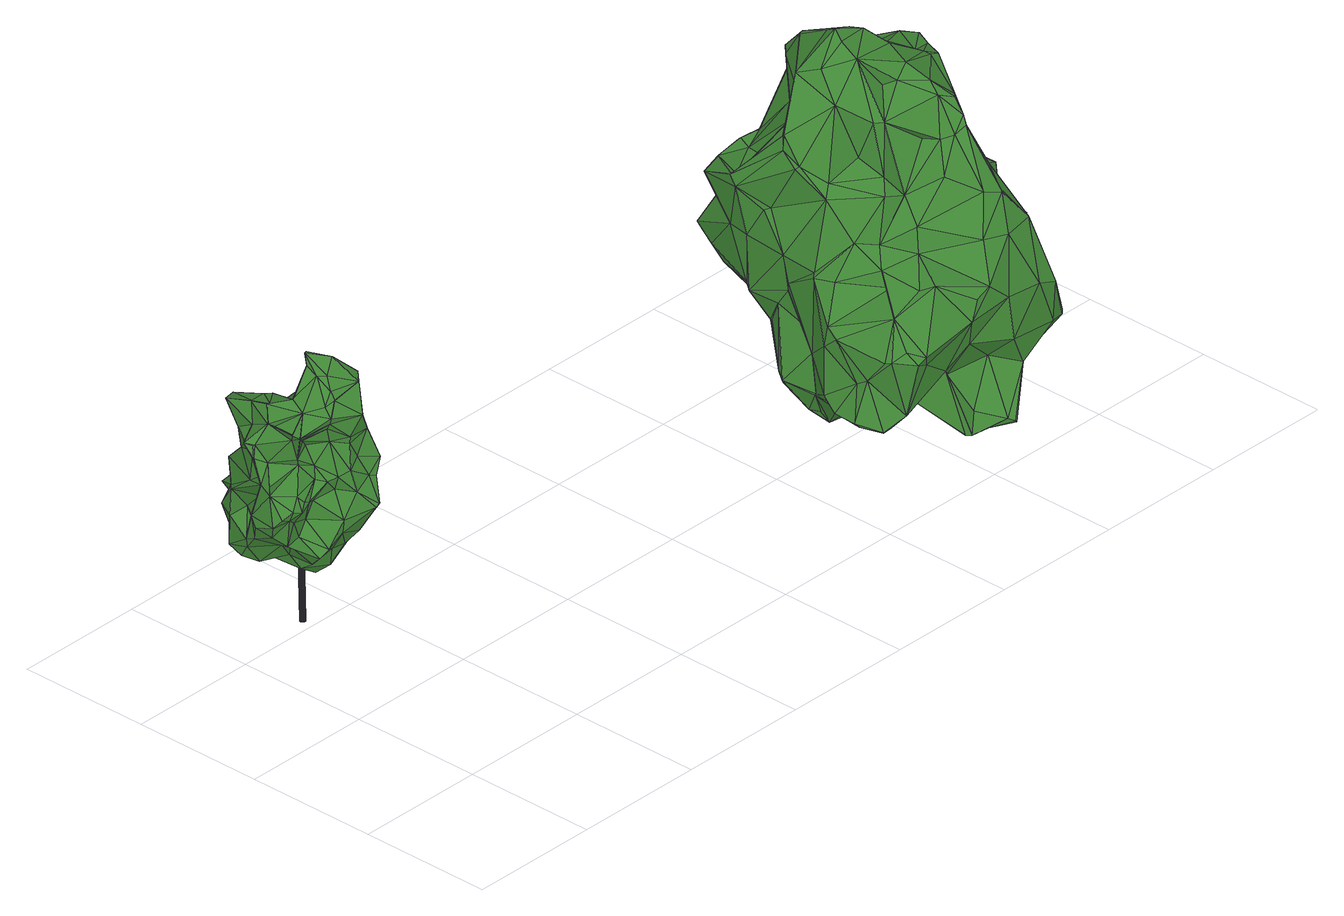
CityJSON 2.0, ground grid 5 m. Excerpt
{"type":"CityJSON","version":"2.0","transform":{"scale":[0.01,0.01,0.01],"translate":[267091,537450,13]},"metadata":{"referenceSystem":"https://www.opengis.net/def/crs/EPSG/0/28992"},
"CityObjects":{
"tree1":{"type":"SolitaryVegetationObject","attributes":{"gtid":421,"crown_width_m":5.09,"crown_median_z":19.5,"crown_r50_m":0.251,"crown_porosity":0.905,"trunk_H_m":5.82,"trunk_DBH_m":0.206,"trunk_radius_m":0.103,"trunk_base_height_m":13.68,"original_gtid":"422"},"geometry":[{"type":"Solid","lod":"3","boundaries":[[[[0,1,2]],[[3,4,5]],[[6,7,8]],[[9,10,11]],[[5,12,3]],[[13,14,15]],[[16,17,18]],[[19,20,21]],[[3,12,22]],[[23,24,25]],[[26,27,28]],[[29,28,30]],[[31,32,33]],[[34,35,36]],[[29,37,38]],[[39,40,41]],[[39,41,42]],[[7,6,43]],[[6,44,43]],[[45,43,44]],[[46,47,48]],[[49,50,51]],[[52,23,46]],[[53,54,55]],[[56,57,58]],[[59,60,61]],[[17,62,18]],[[16,63,64]],[[65,66,67]],[[64,68,69]],[[64,69,70]],[[71,72,73]],[[62,20,74]],[[75,20,62]],[[76,22,12]],[[77,78,79]],[[27,26,80]],[[30,37,29]],[[81,82,83]],[[5,76,12]],[[84,85,86]],[[87,88,89]],[[90,91,92]],[[93,30,94]],[[93,94,63]],[[95,96,97]],[[1,0,73]],[[74,98,99]],[[51,100,101]],[[51,102,100]],[[103,104,105]],[[86,55,106]],[[101,49,51]],[[107,108,109]],[[21,75,66]],[[17,110,62]],[[111,104,103]],[[87,112,113]],[[8,114,6]],[[19,74,20]],[[115,57,116]],[[115,116,31]],[[102,117,100]],[[89,88,83]],[[118,119,48]],[[61,120,121]],[[122,56,123]],[[123,56,58]],[[56,122,124]],[[120,125,126]],[[113,112,127]],[[22,128,3]],[[129,128,22]],[[42,117,130]],[[58,131,123]],[[132,133,134]],[[133,135,134]],[[132,26,28]],[[136,137,138]],[[56,124,57]],[[139,140,141]],[[142,143,9]],[[96,95,144]],[[76,5,145]],[[106,84,86]],[[96,144,146]],[[135,40,134]],[[134,40,132]],[[147,109,108]],[[83,82,148]],[[29,38,132]],[[133,132,38]],[[114,149,75]],[[15,68,13]],[[145,150,115]],[[142,9,139]],[[151,152,53]],[[153,13,68]],[[66,75,149]],[[95,120,61]],[[110,17,44]],[[72,71,154]],[[155,50,156]],[[51,50,102]],[[40,26,132]],[[150,145,157]],[[158,155,159]],[[146,144,160]],[[26,40,161]],[[62,162,75]],[[163,97,164]],[[125,97,163]],[[32,165,129]],[[166,37,119]],[[166,38,37]],[[167,168,169]],[[47,169,168]],[[55,158,53]],[[158,55,170]],[[151,171,152]],[[172,141,59]],[[135,4,173]],[[103,174,111]],[[52,46,48]],[[52,48,119]],[[58,115,150]],[[172,142,141]],[[115,175,145]],[[5,176,177]],[[157,118,167]],[[177,38,166]],[[166,119,118]],[[0,2,169]],[[35,178,137]],[[138,137,178]],[[179,35,34]],[[110,44,114]],[[6,114,44]],[[180,49,165]],[[101,165,49]],[[139,181,140]],[[33,175,31]],[[113,127,124]],[[57,124,127]],[[182,147,108]],[[182,183,147]],[[184,15,14]],[[125,163,185]],[[169,186,167]],[[151,53,159]],[[117,158,130]],[[183,91,163]],[[163,91,187]],[[152,54,53]],[[188,47,46]],[[189,94,28]],[[19,21,65]],[[180,127,49]],[[173,100,41]],[[120,97,125]],[[95,97,120]],[[55,86,170]],[[190,89,83]],[[87,89,190]],[[191,83,148]],[[83,191,159]],[[72,9,192]],[[155,83,159]],[[155,190,83]],[[126,59,121]],[[172,59,126]],[[188,46,79]],[[48,168,118]],[[132,28,29]],[[161,39,193]],[[193,39,42]],[[194,112,87]],[[63,16,195]],[[122,123,196]],[[174,122,196]],[[120,126,121]],[[88,105,104]],[[71,197,154]],[[188,154,197]],[[16,198,70]],[[64,70,198]],[[64,198,16]],[[27,80,153]],[[199,153,80]],[[118,157,200]],[[118,168,167]],[[161,40,39]],[[79,46,77]],[[34,201,202]],[[28,94,30]],[[48,47,168]],[[203,8,204]],[[66,65,21]],[[13,84,14]],[[107,205,183]],[[154,188,78]],[[206,207,202]],[[196,208,174]],[[209,165,32]],[[164,96,146]],[[164,97,96]],[[210,211,212]],[[129,22,32]],[[180,209,31]],[[139,141,142]],[[22,76,32]],[[213,72,78]],[[149,67,66]],[[75,21,20]],[[4,3,128]],[[4,128,173]],[[63,195,93]],[[31,209,32]],[[131,58,150]],[[27,189,28]],[[8,7,204]],[[155,117,102]],[[159,53,158]],[[90,92,171]],[[47,188,197]],[[47,197,169]],[[37,214,119]],[[100,173,128]],[[210,212,215]],[[212,24,215]],[[213,216,72]],[[176,5,4]],[[36,72,216]],[[217,144,60]],[[46,23,77]],[[179,178,35]],[[19,160,98]],[[15,218,45]],[[43,45,218]],[[189,64,63]],[[153,189,27]],[[153,64,189]],[[160,19,146]],[[33,145,175]],[[159,191,151]],[[93,214,30]],[[30,214,37]],[[187,91,90]],[[219,172,126]],[[214,215,24]],[[215,195,210]],[[154,78,72]],[[107,183,182]],[[178,179,160]],[[124,122,220]],[[124,220,113]],[[174,103,220]],[[174,220,122]],[[114,162,110]],[[107,109,204]],[[204,221,107]],[[220,103,105]],[[183,205,222]],[[77,25,213]],[[106,14,84]],[[69,68,15]],[[139,36,181]],[[35,181,36]],[[49,156,50]],[[77,213,78]],[[166,118,200]],[[215,93,195]],[[73,192,1]],[[72,192,73]],[[166,200,177]],[[146,65,203]],[[127,112,49]],[[150,186,131]],[[42,41,117]],[[100,117,41]],[[14,54,223]],[[152,223,54]],[[83,88,104]],[[83,104,81]],[[43,218,7]],[[18,211,16]],[[210,16,211]],[[93,215,214]],[[210,195,16]],[[212,211,206]],[[100,165,101]],[[209,180,165]],[[185,163,187]],[[185,187,90]],[[196,123,2]],[[123,131,2]],[[169,2,131]],[[192,196,2]],[[192,2,1]],[[113,105,87]],[[220,105,113]],[[87,105,88]],[[42,130,193]],[[133,4,135]],[[176,4,133]],[[153,68,64]],[[65,67,203]],[[98,74,19]],[[102,50,155]],[[161,80,26]],[[87,190,194]],[[85,84,224]],[[112,194,49]],[[140,181,141]],[[63,94,189]],[[204,218,221]],[[204,7,218]],[[225,90,151]],[[185,90,225]],[[221,218,15]],[[107,221,15]],[[77,23,25]],[[100,129,165]],[[202,212,206]],[[177,200,5]],[[62,110,162]],[[202,207,34]],[[167,186,157]],[[169,131,186]],[[73,197,71]],[[135,41,40]],[[135,173,41]],[[149,8,67]],[[203,67,8]],[[109,183,204]],[[90,171,151]],[[193,80,161]],[[75,162,114]],[[92,91,222]],[[205,107,15]],[[15,184,205]],[[38,176,133]],[[226,130,170]],[[226,193,130]],[[214,227,119]],[[24,23,227]],[[24,227,214]],[[119,227,52]],[[23,52,227]],[[147,183,109]],[[38,177,176]],[[34,36,213]],[[225,151,191]],[[70,15,45]],[[69,15,70]],[[153,224,13]],[[84,13,224]],[[55,54,106]],[[160,138,178]],[[228,229,230]],[[57,115,58]],[[104,111,11]],[[104,11,81]],[[16,70,17]],[[44,17,70]],[[57,127,116]],[[44,70,45]],[[219,81,11]],[[19,65,146]],[[171,223,152]],[[36,216,213]],[[184,14,223]],[[222,171,92]],[[184,222,205]],[[223,171,222]],[[223,222,184]],[[183,222,91]],[[174,208,111]],[[73,0,197]],[[169,197,0]],[[115,31,175]],[[33,76,145]],[[211,228,206]],[[76,33,32]],[[79,78,188]],[[217,137,144]],[[111,208,231]],[[192,231,208]],[[202,201,212]],[[111,231,9]],[[9,11,111]],[[9,231,192]],[[145,200,157]],[[5,200,145]],[[190,156,194]],[[196,232,208]],[[192,208,232]],[[192,232,196]],[[226,170,86]],[[86,85,226]],[[193,226,85]],[[170,130,158]],[[14,106,54]],[[158,233,155]],[[117,155,233]],[[117,233,158]],[[85,199,193]],[[153,199,224]],[[224,199,85]],[[59,141,217]],[[81,219,82]],[[225,82,185]],[[191,82,225]],[[191,148,82]],[[126,82,219]],[[185,82,126]],[[185,126,125]],[[74,99,62]],[[62,99,234]],[[114,235,149]],[[8,149,235]],[[8,235,114]],[[234,99,229]],[[229,99,98]],[[234,229,18]],[[107,182,108]],[[190,155,156]],[[61,60,95]],[[144,95,60]],[[181,217,141]],[[9,72,36]],[[9,36,139]],[[34,230,179]],[[217,181,137]],[[35,137,181]],[[18,62,234]],[[203,236,146]],[[203,204,236]],[[146,236,164]],[[204,183,236]],[[164,236,163]],[[163,236,183]],[[199,80,193]],[[59,217,60]],[[121,59,61]],[[10,143,11]],[[9,143,10]],[[194,156,49]],[[212,25,24]],[[212,201,25]],[[172,143,142]],[[11,143,219]],[[219,143,172]],[[211,18,228]],[[229,228,18]],[[98,160,229]],[[160,237,229]],[[207,206,228]],[[150,157,186]],[[160,137,136]],[[160,136,138]],[[144,137,160]],[[207,228,230]],[[160,230,237]],[[160,179,230]],[[237,230,229]],[[34,207,230]],[[34,213,25]],[[34,25,201]],[[129,100,128]],[[180,116,127]],[[180,31,116]],[[238,239,240]],[[238,240,241]],[[241,240,242]],[[241,242,243]],[[240,239,244]],[[240,244,242]],[[242,244,245]],[[242,245,243]],[[244,239,246]],[[244,246,245]],[[245,246,247]],[[245,247,243]],[[246,239,248]],[[246,248,247]],[[247,248,249]],[[247,249,243]],[[248,239,250]],[[248,250,249]],[[249,250,251]],[[249,251,243]],[[250,239,252]],[[250,252,251]],[[251,252,253]],[[251,253,243]],[[252,239,254]],[[252,254,253]],[[253,254,255]],[[253,255,243]],[[254,239,256]],[[254,256,255]],[[255,256,257]],[[255,257,243]],[[256,239,258]],[[256,258,257]],[[257,258,259]],[[257,259,243]],[[258,239,260]],[[258,260,259]],[[259,260,261]],[[259,261,243]],[[260,239,262]],[[260,262,261]],[[261,262,263]],[[261,263,243]],[[262,239,264]],[[262,264,263]],[[263,264,265]],[[263,265,243]],[[264,239,266]],[[264,266,265]],[[265,266,267]],[[265,267,243]],[[266,239,268]],[[266,268,267]],[[267,268,269]],[[267,269,243]],[[268,239,270]],[[268,270,269]],[[269,270,271]],[[269,271,243]],[[270,239,272]],[[270,272,271]],[[271,272,273]],[[271,273,243]],[[272,239,274]],[[272,274,273]],[[273,274,275]],[[273,275,243]],[[274,239,276]],[[274,276,275]],[[275,276,277]],[[275,277,243]],[[276,239,278]],[[276,278,277]],[[277,278,279]],[[277,279,243]],[[278,239,280]],[[278,280,279]],[[279,280,281]],[[279,281,243]],[[280,239,282]],[[280,282,281]],[[281,282,283]],[[281,283,243]],[[282,239,284]],[[282,284,283]],[[283,284,285]],[[283,285,243]],[[284,239,286]],[[284,286,285]],[[285,286,287]],[[285,287,243]],[[286,239,238]],[[286,238,287]],[[287,238,241]],[[287,241,243]]]]}]},
"tree2":{"type":"SolitaryVegetationObject","attributes":{"gtid":341,"crown_width_m":11.23,"crown_median_z":18.61,"crown_r50_m":0.311,"crown_porosity":0.887,"trunk_H_m":4.92,"trunk_DBH_m":0.436,"trunk_radius_m":0.218,"trunk_base_height_m":13.69,"original_gtid":"342"},"geometry":[{"type":"Solid","lod":"3","boundaries":[[[[288,289,290]],[[288,290,291]],[[292,293,294]],[[295,296,297]],[[298,299,300]],[[301,302,303]],[[304,305,306]],[[304,306,307]],[[308,309,310]],[[311,312,313]],[[314,315,316]],[[317,318,319]],[[292,303,293]],[[320,321,322]],[[323,324,325]],[[323,326,324]],[[327,328,329]],[[330,331,332]],[[333,334,335]],[[336,337,338]],[[339,340,337]],[[304,307,341]],[[342,343,344]],[[345,346,347]],[[348,349,350]],[[338,351,352]],[[304,341,353]],[[314,316,354]],[[347,355,356]],[[357,358,359]],[[360,361,346]],[[362,341,307]],[[363,364,365]],[[366,365,364]],[[329,367,327]],[[368,290,369]],[[368,369,342]],[[370,371,372]],[[373,374,375]],[[376,377,378]],[[379,290,380]],[[381,382,383]],[[363,365,384]],[[385,374,386]],[[386,374,373]],[[387,299,318]],[[388,389,390]],[[362,391,341]],[[392,393,394]],[[354,316,352]],[[395,396,397]],[[373,294,398]],[[375,294,373]],[[399,400,379]],[[401,379,400]],[[402,403,309]],[[404,405,406]],[[407,315,314]],[[350,329,408]],[[409,410,411]],[[411,410,412]],[[413,414,365]],[[324,339,325]],[[315,352,316]],[[317,385,318]],[[342,344,415]],[[335,416,417]],[[386,318,385]],[[319,318,418]],[[358,419,359]],[[379,420,399]],[[347,421,345]],[[422,423,357]],[[423,358,357]],[[424,425,361]],[[426,423,427]],[[413,428,429]],[[430,431,418]],[[364,432,433]],[[434,435,395]],[[305,436,437]],[[438,428,439]],[[440,439,428]],[[339,324,340]],[[441,442,443]],[[444,445,446]],[[447,448,301]],[[448,447,449]],[[450,438,357]],[[338,337,351]],[[451,289,288]],[[452,453,454]],[[455,454,453]],[[431,371,370]],[[456,457,297]],[[351,457,354]],[[351,354,352]],[[451,380,289]],[[290,289,380]],[[322,353,320]],[[399,458,459]],[[460,461,462]],[[370,451,288]],[[463,332,437]],[[463,437,436]],[[418,431,319]],[[417,416,378]],[[464,378,416]],[[380,372,379]],[[452,379,372]],[[370,372,451]],[[380,451,372]],[[465,332,463]],[[465,463,466]],[[340,297,457]],[[324,297,340]],[[324,326,467]],[[430,371,431]],[[344,343,468]],[[469,470,471]],[[471,470,472]],[[473,474,326]],[[309,441,310]],[[350,349,329]],[[460,462,475]],[[355,364,433]],[[355,433,356]],[[476,394,393]],[[476,308,394]],[[449,406,336]],[[477,393,478]],[[475,462,479]],[[476,393,477]],[[393,480,478]],[[393,392,480]],[[481,364,355]],[[340,351,337]],[[351,340,457]],[[413,482,483]],[[424,443,425]],[[424,441,443]],[[389,327,390]],[[327,367,390]],[[484,323,339]],[[485,472,486]],[[487,388,488]],[[489,490,310]],[[489,310,441]],[[297,296,456]],[[367,488,388]],[[413,365,491]],[[366,491,365]],[[471,295,469]],[[492,493,494]],[[322,304,353]],[[388,390,367]],[[462,495,479]],[[442,441,403]],[[432,364,363]],[[367,329,349]],[[341,391,353]],[[353,391,496]],[[487,389,388]],[[497,498,321]],[[350,473,348]],[[465,499,332]],[[488,432,487]],[[371,500,412]],[[501,423,426]],[[502,413,491]],[[291,503,288]],[[355,346,481]],[[355,347,346]],[[418,318,299]],[[401,400,504]],[[399,504,400]],[[457,505,354]],[[473,326,323]],[[506,473,323]],[[356,348,473]],[[356,473,347]],[[507,508,509]],[[370,319,431]],[[510,491,442]],[[511,499,512]],[[332,499,511]],[[513,514,515]],[[500,514,513]],[[370,288,319]],[[496,320,353]],[[379,401,290]],[[398,511,516]],[[292,517,303]],[[501,419,423]],[[518,514,300]],[[382,469,519]],[[520,521,490]],[[392,490,521]],[[350,474,473]],[[290,401,522]],[[484,523,524]],[[379,452,420]],[[448,302,301]],[[417,508,525]],[[526,443,442]],[[497,527,509]],[[434,395,528]],[[378,497,509]],[[378,509,508]],[[378,508,417]],[[448,529,338]],[[484,506,323]],[[375,292,294]],[[373,398,386]],[[303,517,415]],[[422,434,427]],[[360,459,458]],[[389,530,328]],[[384,365,483]],[[395,435,396]],[[402,422,531]],[[476,477,532]],[[428,450,429]],[[428,438,450]],[[357,531,422]],[[305,331,533]],[[352,534,338]],[[305,533,306]],[[535,459,536]],[[533,331,537]],[[304,322,305]],[[416,538,464]],[[539,494,540]],[[539,540,475]],[[391,362,306]],[[357,359,450]],[[414,483,365]],[[480,397,478]],[[396,478,397]],[[305,377,541]],[[322,377,305]],[[542,532,477]],[[378,498,497]],[[502,428,413]],[[293,511,398]],[[472,470,333]],[[542,543,532]],[[520,445,544]],[[490,445,520]],[[410,409,453]],[[372,453,452]],[[410,453,372]],[[545,510,442]],[[468,447,415]],[[423,419,358]],[[383,546,530]],[[482,383,530]],[[381,383,482]],[[547,458,420]],[[495,537,479]],[[332,511,548]],[[332,548,330]],[[395,397,549]],[[550,548,492]],[[293,492,548]],[[496,306,462]],[[299,551,418]],[[384,432,363]],[[371,430,500]],[[472,333,486]],[[485,486,505]],[[381,335,334]],[[339,323,325]],[[352,312,534]],[[487,530,389]],[[458,424,361]],[[535,536,524]],[[491,510,502]],[[307,306,362]],[[387,318,386]],[[360,346,345]],[[366,364,481]],[[517,292,375]],[[440,428,510]],[[381,334,382]],[[407,460,315]],[[468,415,344]],[[305,437,331]],[[332,331,437]],[[490,489,445]],[[329,467,408]],[[326,408,467]],[[405,535,524]],[[491,526,442]],[[466,549,465]],[[398,516,512]],[[398,512,386]],[[516,511,512]],[[389,328,327]],[[394,310,490]],[[394,490,392]],[[312,311,534]],[[420,452,454]],[[367,349,488]],[[420,458,399]],[[320,527,321]],[[527,320,496]],[[552,290,522]],[[420,454,547]],[[484,339,523]],[[337,336,523]],[[337,523,339]],[[398,294,293]],[[553,554,555]],[[553,556,554]],[[440,557,439]],[[377,322,498]],[[322,321,498]],[[429,538,482]],[[429,482,413]],[[416,335,538]],[[464,538,429]],[[464,429,558]],[[477,478,542]],[[396,542,478]],[[438,439,531]],[[438,531,357]],[[557,531,439]],[[422,542,434]],[[396,434,542]],[[402,531,557]],[[377,498,378]],[[300,299,559]],[[524,536,484]],[[547,445,444]],[[375,374,560]],[[560,374,385]],[[561,518,300]],[[300,559,561]],[[489,424,446]],[[489,446,445]],[[395,549,466]],[[408,326,474]],[[408,474,350]],[[308,310,394]],[[402,542,422]],[[426,541,501]],[[335,381,538]],[[495,306,533]],[[495,462,306]],[[538,381,482]],[[456,562,563]],[[564,461,565]],[[305,541,436]],[[537,331,330]],[[537,330,550]],[[427,423,422]],[[475,311,460]],[[533,537,495]],[[566,567,521]],[[480,521,567]],[[336,529,449]],[[472,485,563]],[[462,461,496]],[[346,425,481]],[[566,521,556]],[[520,556,521]],[[415,517,568]],[[434,396,435]],[[569,525,314]],[[569,505,570]],[[314,505,569]],[[296,295,471]],[[484,571,506]],[[570,505,486]],[[354,505,314]],[[572,567,573]],[[293,548,511]],[[522,401,504]],[[522,504,535]],[[570,486,333]],[[311,475,540]],[[556,520,455]],[[574,314,525]],[[556,553,575]],[[494,539,492]],[[512,387,386]],[[559,387,499]],[[530,483,482]],[[395,466,528]],[[517,375,576]],[[566,556,575]],[[537,539,479]],[[463,528,466]],[[513,515,411]],[[497,321,527]],[[428,502,510]],[[315,313,352]],[[352,313,312]],[[448,449,529]],[[526,481,443]],[[481,425,443]],[[473,421,347]],[[402,309,308]],[[330,548,550]],[[382,334,577]],[[460,313,315]],[[460,311,313]],[[456,505,457]],[[345,571,360]],[[573,549,397]],[[573,397,572]],[[397,480,572]],[[444,446,424]],[[546,382,519]],[[496,391,306]],[[547,444,458]],[[411,553,409]],[[553,555,409]],[[290,368,291]],[[458,444,424]],[[480,392,521]],[[545,403,510]],[[510,403,440]],[[309,403,441]],[[545,442,403]],[[487,432,384]],[[530,487,384]],[[530,384,483]],[[449,447,468]],[[441,424,489]],[[445,454,544]],[[578,404,343]],[[343,404,468]],[[574,407,314]],[[579,561,559]],[[463,436,528]],[[465,579,499]],[[559,499,579]],[[576,568,517]],[[576,368,568]],[[293,303,493]],[[458,361,360]],[[460,407,565]],[[520,544,455]],[[301,415,447]],[[574,508,507]],[[383,382,546]],[[577,334,470]],[[333,470,334]],[[348,356,349]],[[295,324,467]],[[329,295,467]],[[501,580,419]],[[328,519,329]],[[295,329,519]],[[295,519,469]],[[328,530,519]],[[530,546,519]],[[483,414,413]],[[499,387,512]],[[336,338,529]],[[561,567,566]],[[573,579,549]],[[573,561,579]],[[559,299,387]],[[515,514,518]],[[376,541,377]],[[579,465,549]],[[554,556,455]],[[349,356,433]],[[434,528,427]],[[541,528,436]],[[426,528,541]],[[426,427,528]],[[293,493,492]],[[448,494,493]],[[581,560,385]],[[552,522,369]],[[552,369,290]],[[572,480,567]],[[523,336,406]],[[523,406,524]],[[405,524,406]],[[558,359,419]],[[525,582,417]],[[311,540,583]],[[494,583,540]],[[298,551,299]],[[578,535,405]],[[535,578,584]],[[522,584,578]],[[522,535,584]],[[578,343,522]],[[461,527,496]],[[515,518,561]],[[468,404,449]],[[445,547,454]],[[578,405,404]],[[573,567,561]],[[456,563,505]],[[485,505,563]],[[562,471,563]],[[382,577,469]],[[484,536,571]],[[402,543,542]],[[532,543,476]],[[308,476,543]],[[308,543,402]],[[577,470,469]],[[558,419,580]],[[464,558,580]],[[464,580,378]],[[346,361,425]],[[360,571,536]],[[473,571,421]],[[345,421,571]],[[506,571,473]],[[338,583,448]],[[494,448,583]],[[430,418,551]],[[301,303,415]],[[574,525,508]],[[338,534,583]],[[311,583,534]],[[417,582,335]],[[333,335,582]],[[491,366,526]],[[481,526,366]],[[429,359,558]],[[429,450,359]],[[404,406,449]],[[440,403,557]],[[402,557,403]],[[515,561,566]],[[581,576,560]],[[503,576,581]],[[503,291,576]],[[375,560,576]],[[507,564,407]],[[555,554,409]],[[411,515,553]],[[575,553,515]],[[515,566,575]],[[513,411,500]],[[544,454,455]],[[460,565,461]],[[564,565,407]],[[500,430,514]],[[514,298,300]],[[296,562,456]],[[296,471,562]],[[472,563,471]],[[550,539,537]],[[492,539,550]],[[475,479,539]],[[368,342,568]],[[514,430,551]],[[295,297,324]],[[493,303,302]],[[343,342,369]],[[343,369,522]],[[415,568,342]],[[412,372,371]],[[507,509,527]],[[412,410,372]],[[500,411,412]],[[317,581,385]],[[319,581,317]],[[493,302,448]],[[409,554,585]],[[574,507,407]],[[409,585,453]],[[554,453,585]],[[455,453,554]],[[461,507,527]],[[504,399,459]],[[504,459,535]],[[536,459,360]],[[461,564,507]],[[319,503,581]],[[319,288,503]],[[488,433,432]],[[488,349,433]],[[376,580,541]],[[541,580,501]],[[376,378,580]],[[333,582,570]],[[570,582,569]],[[569,582,525]],[[576,291,368]],[[514,551,298]],[[586,587,588]],[[586,588,589]],[[589,588,590]],[[589,590,591]],[[588,587,592]],[[588,592,590]],[[590,592,593]],[[590,593,591]],[[592,587,594]],[[592,594,593]],[[593,594,595]],[[593,595,591]],[[594,587,596]],[[594,596,595]],[[595,596,597]],[[595,597,591]],[[596,587,598]],[[596,598,597]],[[597,598,599]],[[597,599,591]],[[598,587,600]],[[598,600,599]],[[599,600,601]],[[599,601,591]],[[600,587,602]],[[600,602,601]],[[601,602,603]],[[601,603,591]],[[602,587,604]],[[602,604,603]],[[603,604,605]],[[603,605,591]],[[604,587,606]],[[604,606,605]],[[605,606,607]],[[605,607,591]],[[606,587,608]],[[606,608,607]],[[607,608,609]],[[607,609,591]],[[608,587,610]],[[608,610,609]],[[609,610,611]],[[609,611,591]],[[610,587,612]],[[610,612,611]],[[611,612,613]],[[611,613,591]],[[612,587,614]],[[612,614,613]],[[613,614,615]],[[613,615,591]],[[614,587,616]],[[614,616,615]],[[615,616,617]],[[615,617,591]],[[616,587,618]],[[616,618,617]],[[617,618,619]],[[617,619,591]],[[618,587,620]],[[618,620,619]],[[619,620,621]],[[619,621,591]],[[620,587,622]],[[620,622,621]],[[621,622,623]],[[621,623,591]],[[622,587,624]],[[622,624,623]],[[623,624,625]],[[623,625,591]],[[624,587,626]],[[624,626,625]],[[625,626,627]],[[625,627,591]],[[626,587,628]],[[626,628,627]],[[627,628,629]],[[627,629,591]],[[628,587,630]],[[628,630,629]],[[629,630,631]],[[629,631,591]],[[630,587,632]],[[630,632,631]],[[631,632,633]],[[631,633,591]],[[632,587,634]],[[632,634,633]],[[633,634,635]],[[633,635,591]],[[634,587,586]],[[634,586,635]],[[635,586,589]],[[635,589,591]]]]}]}
},
"vertices":[
[74,949,537],[58,1006,559],[82,1033,495],[429,1021,296],[460,1001,328],[369,961,296],[535,1057,893],[456,1097,881],[462,1109,934],[103,1025,694],[171,1043,705],[166,1130,640],[411,1022,287],[582,1159,661],[569,1189,660],[512,1117,720],[505,927,770],[466,925,875],[443,890,863],[354,1009,1003],[377,984,1003],[352,1061,1070],[401,1040,282],[297,910,666],[337,900,671],[273,946,724],[579,986,505],[560,978,584],[506,901,508],[478,885,467],[465,834,539],[287,1099,345],[329,1081,331],[295,1053,335],[198,953,776],[185,965,852],[151,1039,750],[448,834,531],[430,890,431],[498,1090,462],[570,996,401],[478,1098,404],[520,1149,471],[526,1052,846],[532,1036,885],[528,1046,835],[213,913,624],[154,927,568],[244,958,528],[337,1189,411],[423,1236,371],[416,1217,355],[260,940,600],[496,1279,657],[502,1262,656],[511,1266,644],[109,1114,385],[175,1131,378],[155,1077,358],[201,1153,826],[204,1160,912],[155,1224,920],[480,940,953],[530,891,664],[561,1002,701],[349,1050,1028],[363,1063,1068],[372,1049,1006],[541,1075,682],[505,982,757],[508,1011,807],[78,908,617],[79,964,688],[59,929,587],[359,952,964],[425,1006,1046],[335,997,267],[262,935,680],[163,920,665],[187,908,639],[574,1025,561],[199,1255,663],[237,1221,682],[302,1276,581],[578,1189,654],[552,1138,620],[536,1227,620],[252,1297,490],[242,1323,522],[256,1314,508],[399,1214,725],[359,1217,777],[427,1225,745],[467,883,627],[497,879,612],[206,1160,914],[231,1104,913],[285,1180,896],[317,938,929],[359,936,937],[440,1181,340],[420,1201,345],[425,1236,371],[125,1218,535],[190,1236,568],[223,1251,502],[539,1235,632],[387,1096,715],[323,1073,751],[353,1103,829],[516,978,959],[98,1150,629],[255,1235,429],[188,1228,417],[515,980,959],[208,1072,354],[226,1134,375],[459,1185,473],[270,878,434],[334,870,519],[235,1268,887],[154,1226,918],[112,1173,404],[99,1081,436],[134,1180,402],[284,1261,799],[194,1209,798],[231,1165,390],[436,1066,329],[399,1072,325],[506,1166,528],[164,990,453],[518,952,395],[503,954,376],[563,984,390],[529,991,376],[214,1065,851],[198,1079,862],[213,981,852],[112,1065,775],[122,1077,813],[108,1105,820],[111,1067,774],[151,1103,770],[213,1099,922],[236,971,338],[283,1049,928],[268,1161,774],[327,1218,613],[409,1020,1015],[214,1003,388],[470,1285,669],[485,1280,673],[610,1062,632],[120,898,634],[376,1267,496],[378,1197,430],[243,925,369],[473,1226,586],[399,1280,587],[269,994,904],[579,1020,495],[515,978,960],[343,1243,807],[318,1170,886],[380,1121,382],[335,877,467],[230,883,414],[206,953,479],[130,931,486],[505,1224,595],[435,1228,742],[134,1123,799],[459,1093,359],[111,1170,514],[242,1065,352],[466,964,358],[396,922,383],[172,951,881],[174,920,880],[299,1127,372],[131,1077,813],[318,1166,692],[359,1215,778],[463,1209,702],[299,1246,753],[175,961,456],[337,1223,771],[157,892,617],[546,972,600],[314,1281,487],[360,1231,630],[69,1035,590],[559,1131,503],[281,1253,445],[434,905,705],[92,1079,472],[115,908,602],[506,981,757],[573,1085,617],[342,931,383],[263,976,795],[233,962,830],[362,1051,957],[390,1116,848],[410,1197,713],[312,925,855],[202,947,848],[157,1134,546],[303,1101,344],[394,902,771],[393,899,798],[330,930,796],[208,957,751],[388,863,605],[374,878,688],[126,1012,679],[197,1081,861],[484,1068,821],[175,1177,743],[159,1216,445],[417,1043,746],[428,1223,746],[463,1212,706],[575,1151,645],[373,1209,679],[516,1151,567],[341,918,615],[312,915,876],[311,907,900],[176,919,879],[151,1071,613],[139,1036,550],[374,1192,533],[360,937,935],[454,986,922],[338,1135,867],[208,950,853],[335,1045,68],[325,1045,68],[335,1048,68],[340,1065,649],[339,1067,649],[330,1064,649],[334,1051,68],[338,1070,649],[332,1052,68],[337,1072,649],[330,1054,68],[334,1073,649],[327,1055,68],[332,1074,649],[325,1055,68],[329,1075,649],[322,1055,68],[327,1074,649],[320,1054,68],[324,1073,649],[318,1052,68],[322,1071,649],[316,1050,68],[320,1069,649],[315,1047,68],[320,1067,649],[315,1045,68],[319,1064,650],[315,1042,68],[320,1061,650],[316,1040,68],[321,1059,650],[318,1038,68],[323,1057,650],[320,1036,68],[325,1055,650],[323,1035,68],[327,1054,650],[325,1035,68],[330,1054,650],[328,1035,68],[333,1054,650],[330,1036,68],[335,1056,650],[333,1038,68],[337,1057,650],[334,1040,68],[339,1059,650],[335,1043,68],[340,1062,649],
[2798,851,1278],[2658,817,1304],[2665,758,1259],[2841,777,1232],[3065,776,1025],[3041,777,841],[3095,845,988],[2463,180,404],[2540,247,329],[2552,156,478],[2814,1101,1037],[2885,1115,1050],[2775,1124,876],[2910,527,1002],[2967,594,865],[3021,712,986],[3133,845,199],[3034,854,382],[3109,782,297],[3179,829,211],[2413,1111,453],[2362,953,451],[2346,949,474],[3127,445,552],[3014,339,574],[3047,368,462],[3007,256,259],[3089,243,327],[3067,224,328],[2912,950,1113],[2903,1041,1100],[2803,918,1252],[3196,705,190],[3098,667,186],[3094,832,187],[2433,198,733],[2523,120,587],[2559,131,653],[2284,99,570],[2200,186,299],[2271,234,300],[2244,152,346],[2999,827,530],[3007,827,521],[2928,949,582],[2654,255,140],[2594,327,158],[2606,424,137],[2839,277,874],[2807,219,753],[2940,254,744],[2625,137,671],[2719,139,588],[3205,810,207],[2848,602,1161],[2838,559,1126],[2897,537,1101],[2285,505,687],[2269,582,677],[2176,435,597],[2175,183,562],[2158,243,479],[2185,163,568],[2890,159,554],[2980,171,513],[3219,763,192],[2971,174,367],[2162,439,528],[2164,387,572],[2530,946,188],[2632,889,309],[2547,765,303],[2384,510,789],[2288,599,683],[3206,810,211],[2119,386,362],[2120,401,376],[2254,563,247],[2257,562,251],[2162,177,307],[2836,699,1194],[2775,680,1161],[2689,911,1295],[2689,1030,1229],[2511,885,1224],[3104,873,1013],[3110,892,1101],[3097,842,1088],[2819,682,309],[3042,729,206],[2862,621,198],[2534,731,1154],[2555,812,1248],[2561,422,154],[2514,322,313],[2443,435,291],[2134,355,334],[3060,932,1113],[3080,917,1027],[2942,1033,917],[2116,240,323],[2159,241,312],[2164,179,304],[3217,787,208],[2413,1228,560],[2427,1214,523],[2405,1156,507],[2733,1183,412],[2713,1257,357],[2689,1207,566],[3054,904,895],[2457,689,908],[2595,686,946],[2622,645,1081],[2469,1016,376],[2347,843,376],[2843,490,1000],[2772,470,882],[2818,339,858],[3171,372,233],[2258,111,547],[2518,919,1024],[2548,930,1109],[2607,998,1025],[2574,936,1108],[2271,605,168],[2265,548,186],[2935,575,1081],[2678,484,172],[2809,450,171],[2871,1116,1116],[2662,767,299],[2393,759,972],[2385,350,686],[2637,1022,249],[2652,899,298],[2318,762,666],[2299,720,586],[2730,916,410],[2706,992,298],[2335,772,196],[2469,584,270],[2715,1117,1138],[2720,1046,1221],[2101,337,343],[2152,287,453],[2740,1077,322],[2732,1208,381],[2962,908,423],[2965,907,426],[2403,835,205],[2401,838,206],[2371,825,242],[2312,906,476],[2315,781,479],[2316,738,544],[2374,869,777],[2318,974,841],[2362,889,766],[2910,519,1009],[2998,484,826],[2884,478,1024],[2487,788,280],[2674,860,1329],[2393,827,1064],[2419,858,1036],[2385,823,1011],[2324,997,879],[2692,207,349],[2732,126,427],[2424,671,868],[2593,568,846],[3113,434,435],[3178,526,313],[3202,603,456],[2889,986,521],[2661,526,200],[2859,1028,613],[2847,1017,584],[2321,133,513],[2888,493,1057],[2501,127,164],[2529,143,148],[2514,112,165],[2618,134,135],[2293,250,650],[2245,151,586],[3173,476,560],[2486,1203,452],[2553,1249,415],[2565,1258,416],[3176,595,527],[2614,1246,638],[2216,541,431],[2311,506,158],[2263,506,163],[2487,321,780],[2679,71,161],[2694,80,147],[2127,314,319],[2101,248,339],[2346,948,656],[2355,1029,660],[2260,714,238],[3038,589,792],[2998,611,840],[3065,514,785],[3173,651,497],[3235,583,312],[3028,641,170],[3040,707,193],[2904,903,811],[2699,1101,1119],[2725,763,302],[2298,744,200],[2846,799,1230],[2626,604,891],[2804,152,297],[2403,240,713],[3163,385,235],[2990,516,196],[3020,566,178],[2288,754,246],[2994,853,799],[3031,944,875],[2698,1084,1091],[2737,1099,1068],[2576,1104,886],[3035,937,873],[3048,750,1110],[2748,1115,874],[2360,254,321],[2349,1137,818],[2460,1125,752],[2654,627,1077],[2698,232,775],[2571,405,809],[2877,379,191],[2334,597,400],[3105,624,169],[2771,985,390],[2878,322,851],[2295,386,274],[2527,949,189],[2527,1226,420],[3090,777,467],[3000,309,631],[2616,502,869],[2426,438,794],[3130,652,564],[2574,458,154],[3048,544,678],[3031,481,648],[2901,808,402],[2566,1187,384],[2500,1204,434],[2320,996,877],[2348,839,378],[2382,333,336],[2383,768,962],[2975,777,739],[2718,1065,595],[3033,659,602],[2765,1114,1097],[2739,714,1145],[2507,1088,856],[2351,996,865],[2516,998,839],[2406,1128,854],[2481,922,242],[2634,570,271],[2835,1119,843],[3004,812,1116],[2748,1122,863],[2593,176,195],[2656,85,176],[3172,376,231],[3152,488,320],[2529,1150,853],[2592,1164,723],[3010,750,1124],[2779,204,202],[2778,200,196],[2380,385,737],[2623,1239,642],[2614,1140,709],[3059,386,275],[2520,1135,866],[3002,772,1129],[2593,257,189],[2806,520,988],[2762,981,762],[2787,694,300],[2873,843,1171],[2793,321,208],[2989,420,663],[2776,572,983],[2431,850,983],[2697,645,69],[2675,645,69],[2696,651,69],[2694,645,561],[2694,651,561],[2673,645,561],[2694,656,69],[2691,656,561],[2690,660,69],[2688,661,561],[2686,664,69],[2683,664,561],[2681,666,69],[2678,666,561],[2675,667,69],[2673,667,561],[2669,666,69],[2667,666,561],[2664,664,69],[2662,664,561],[2660,660,69],[2657,661,561],[2656,656,69],[2654,656,561],[2654,651,69],[2651,651,561],[2653,645,69],[2651,645,561],[2654,639,69],[2651,640,561],[2656,634,69],[2654,634,561],[2660,630,69],[2657,630,561],[2664,626,69],[2662,626,561],[2669,624,69],[2667,624,561],[2675,623,69],[2673,623,561],[2681,624,69],[2678,624,561],[2686,626,69],[2683,626,561],[2690,630,69],[2688,630,561],[2694,634,69],[2691,634,561],[2696,639,69],[2694,640,561]
]}
